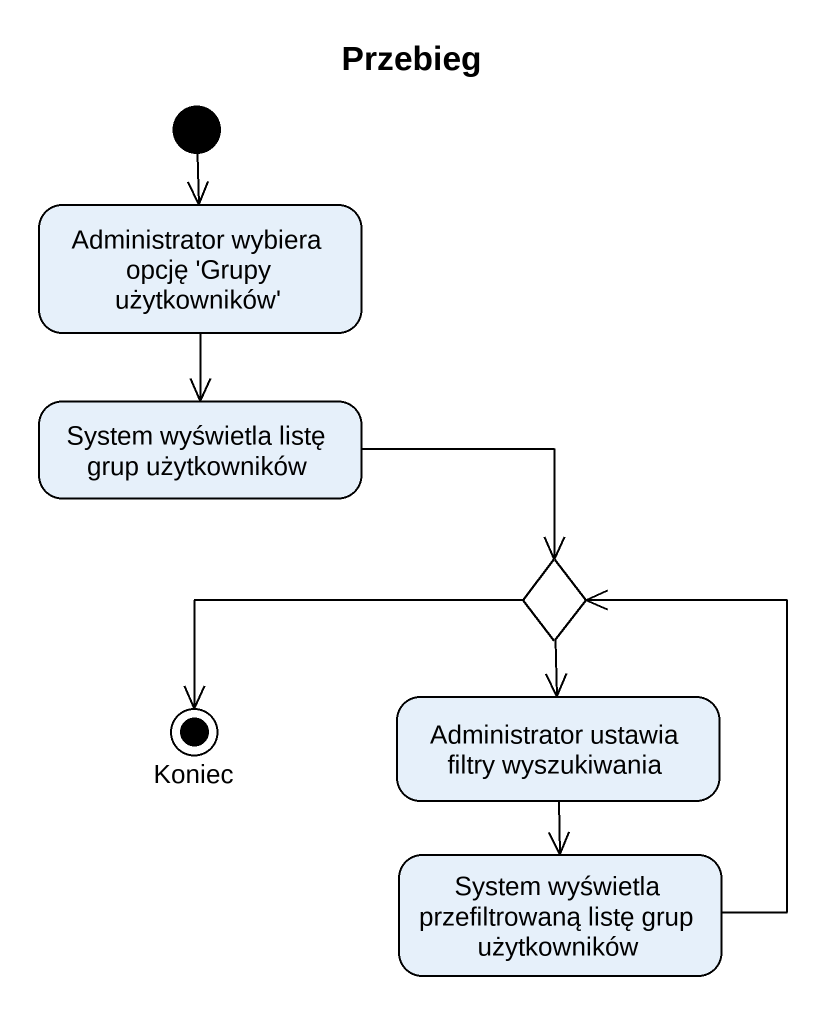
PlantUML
@startuml
title Przebieg
hide empty description
state "Administrator wybiera opcję 'Grupy użytkowników'" as Administrator_wybiera_opcję
state "System wyświetla listę grup użytkowników" as System_wyświetla_listę_grup
state choice1 <<choice>>
state Koniec <<end>>
state "Administrator ustawia filtry wyszukiwania" as Administrator_ustawia
state "System wyświetla przefiltrowaną listę grup użytkowników" as System_wyświetla
[*] --> Administrator_wybiera_opcję
Administrator_wybiera_opcję --> System_wyświetla_listę_grup
System_wyświetla_listę_grup -right-> choice1
choice1 -left-> Koniec
choice1 --> Administrator_ustawia
Administrator_ustawia --> System_wyświetla
System_wyświetla -up-> choice1
@enduml
